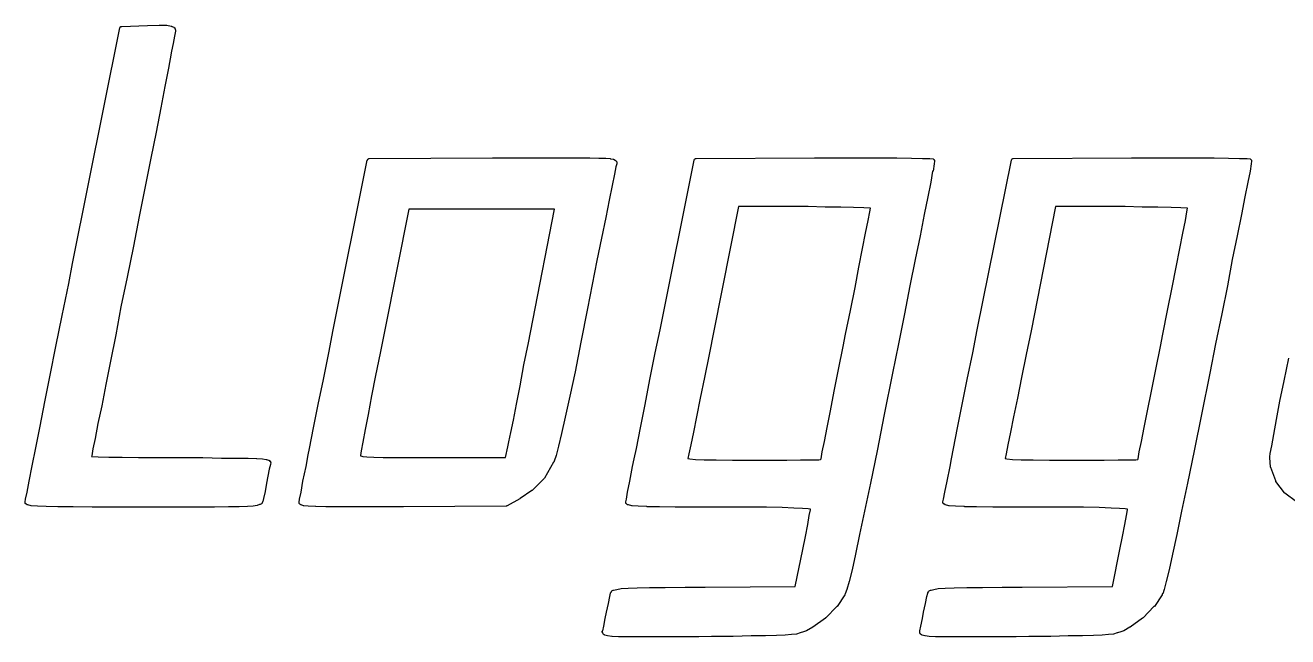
# Model space of a CAD drawing. Extents: x 101.3 to 133.5, y -168.4 to -100.4.
# Drawn here: x 101.559 to 104.895, y -162.488 to -160.873 of the extents above; entities that cross this region are included whole.
import ezdxf

# ---------------------------------------------------------------- set-up
doc = ezdxf.new("R2010")
doc.units = 0
doc.header["$MEASUREMENT"] = 0
doc.layers.add('BLACK', color=7, linetype='CONTINUOUS')

msp = doc.modelspace()

# ---------------------------------------------------------------- linework, layer by layer
at = {"layer": 'Black'}
for p, q in [((101.684, -161.502), (101.809, -160.88)), ((101.809, -160.88), (101.81, -160.879)), ((101.81, -160.878), (101.81, -160.877)), ((101.81, -160.877), (101.811, -160.877)), ((101.81, -160.879), (101.81, -160.878)), ((101.81, -160.878), (101.81, -160.878)), ((101.81, -160.878), (101.81, -160.878)), ((101.811, -160.877), (101.812, -160.876)), ((101.811, -160.877), (101.811, -160.877)), ((101.811, -160.877), (101.811, -160.877)), ((101.812, -160.876), (101.812, -160.876)), ((101.812, -160.876), (101.813, -160.876)), ((101.813, -160.876), (101.813, -160.876)), ((101.813, -160.876), (101.813, -160.876)), ((101.813, -160.876), (101.814, -160.876)), ((101.814, -160.876), (101.882, -160.874)), ((101.882, -160.874), (101.913, -160.873)), ((101.882, -160.874), (101.882, -160.874)), ((101.882, -160.874), (101.882, -160.874)), ((101.913, -160.873), (101.913, -160.873)), ((101.913, -160.873), (101.913, -160.873)), ((101.913, -160.873), (101.933, -160.873)), ((101.933, -160.873), (101.933, -160.874)), ((101.933, -160.874), (101.933, -160.873)), ((101.933, -160.873), (101.945, -160.875)), ((101.945, -160.875), (101.945, -160.875)), ((101.945, -160.875), (101.945, -160.875)), ((101.945, -160.875), (101.945, -160.875)), ((101.945, -160.875), (101.946, -160.875)), ((101.946, -160.875), (101.946, -160.875)), ((101.946, -160.875), (101.946, -160.876)), ((101.946, -160.876), (101.952, -160.878)), ((101.952, -160.878), (101.952, -160.879)), ((101.952, -160.879), (101.952, -160.879)), ((101.952, -160.879), (101.953, -160.879)), ((101.953, -160.879), (101.953, -160.88)), ((101.953, -160.88), (101.953, -160.88)), ((101.953, -160.88), (101.953, -160.88)), ((101.953, -160.88), (101.954, -160.88)), ((101.954, -160.88), (101.954, -160.881)), ((101.954, -160.881), (101.954, -160.881)), ((101.954, -160.881), (101.954, -160.881)), ((101.954, -160.881), (101.956, -160.886)), ((101.956, -160.886), (101.956, -160.887)), ((101.951, -160.917), (101.945, -160.946)), ((101.954, -160.897), (101.951, -160.916)), ((101.951, -160.916), (101.951, -160.917)), ((101.951, -160.917), (101.951, -160.917)), ((101.956, -160.889), (101.954, -160.897)), ((101.954, -160.897), (101.954, -160.897)), ((101.954, -160.897), (101.954, -160.897)), ((101.956, -160.887), (101.956, -160.887)), ((101.956, -160.887), (101.956, -160.888)), ((101.956, -160.888), (101.956, -160.889)), ((101.956, -160.889), (101.956, -160.889)), ((101.945, -160.947), (101.938, -160.986)), ((101.945, -160.946), (101.945, -160.947)), ((101.945, -160.947), (101.945, -160.947)), ((101.938, -160.986), (101.928, -161.035)), ((101.938, -160.986), (101.938, -160.986)), ((101.938, -160.986), (101.938, -160.986)), ((101.928, -161.035), (101.917, -161.091)), ((101.928, -161.035), (101.928, -161.035)), ((101.928, -161.035), (101.928, -161.035)), ((101.917, -161.091), (101.905, -161.155)), ((101.917, -161.091), (101.917, -161.091)), ((101.917, -161.091), (101.917, -161.091)), ((101.905, -161.155), (101.891, -161.224)), ((101.905, -161.155), (101.905, -161.155)), ((101.905, -161.155), (101.905, -161.155)), ((101.891, -161.224), (101.876, -161.299)), ((101.891, -161.224), (101.891, -161.224)), ((101.891, -161.224), (101.891, -161.224)), ((102.373, -161.677), (102.463, -161.229)), ((102.463, -161.229), (102.464, -161.228)), ((102.464, -161.228), (102.464, -161.227)), ((102.464, -161.227), (102.464, -161.227)), ((102.464, -161.227), (102.464, -161.227)), ((102.464, -161.227), (102.465, -161.227)), ((102.465, -161.227), (102.465, -161.226)), ((102.465, -161.226), (102.465, -161.226)), ((102.465, -161.226), (102.465, -161.226)), ((102.465, -161.226), (102.466, -161.226)), ((102.466, -161.226), (102.467, -161.225)), ((102.467, -161.225), (102.467, -161.225)), ((102.467, -161.225), (102.467, -161.225)), ((102.467, -161.225), (102.467, -161.225)), ((102.467, -161.225), (102.468, -161.225)), ((102.468, -161.225), (102.794, -161.223)), ((102.794, -161.223), (102.867, -161.223)), ((102.867, -161.223), (102.928, -161.223)), ((102.867, -161.223), (102.867, -161.223)), ((102.928, -161.223), (102.928, -161.223)), ((102.928, -161.223), (102.928, -161.223)), ((102.928, -161.223), (102.978, -161.223)), ((102.978, -161.223), (102.978, -161.223)), ((102.978, -161.223), (102.978, -161.223)), ((102.978, -161.223), (103.019, -161.223)), ((103.019, -161.223), (103.019, -161.223)), ((103.019, -161.223), (103.019, -161.223)), ((103.019, -161.223), (103.051, -161.223)), ((103.051, -161.223), (103.051, -161.223)), ((103.051, -161.223), (103.051, -161.223)), ((103.051, -161.223), (103.075, -161.224)), ((103.075, -161.224), (103.075, -161.224)), ((103.075, -161.224), (103.075, -161.224)), ((103.075, -161.224), (103.093, -161.224)), ((103.093, -161.224), (103.093, -161.224)), ((103.093, -161.224), (103.093, -161.224)), ((103.093, -161.224), (103.105, -161.225)), ((103.105, -161.225), (103.106, -161.226)), ((103.106, -161.226), (103.106, -161.226)), ((103.106, -161.226), (103.113, -161.227)), ((103.113, -161.227), (103.114, -161.227)), ((103.114, -161.227), (103.114, -161.227)), ((103.114, -161.227), (103.118, -161.229)), ((103.12, -161.247), (103.116, -161.266)), ((103.118, -161.229), (103.119, -161.23)), ((103.119, -161.23), (103.119, -161.23)), ((103.119, -161.23), (103.119, -161.23)), ((103.119, -161.23), (103.12, -161.23)), ((103.12, -161.23), (103.12, -161.231)), ((103.12, -161.231), (103.12, -161.231)), ((103.12, -161.231), (103.122, -161.234)), ((103.122, -161.239), (103.12, -161.247)), ((103.122, -161.234), (103.122, -161.234)), ((103.122, -161.234), (103.122, -161.235)), ((103.122, -161.235), (103.122, -161.235)), ((103.122, -161.235), (103.122, -161.235)), ((103.122, -161.235), (103.122, -161.236)), ((103.122, -161.236), (103.122, -161.237)), ((103.122, -161.237), (103.122, -161.238)), ((103.122, -161.238), (103.122, -161.239)), ((103.122, -161.239), (103.122, -161.239)), ((103.237, -161.677), (103.327, -161.229)), ((103.327, -161.228), (103.328, -161.227)), ((103.327, -161.229), (103.327, -161.228)), ((103.328, -161.227), (103.329, -161.226)), ((103.328, -161.227), (103.328, -161.227)), ((103.328, -161.227), (103.328, -161.227)), ((103.328, -161.227), (103.328, -161.227)), ((103.329, -161.226), (103.33, -161.225)), ((103.329, -161.226), (103.329, -161.226)), ((103.329, -161.226), (103.329, -161.226)), ((103.329, -161.226), (103.329, -161.226)), ((103.33, -161.225), (103.33, -161.225)), ((103.33, -161.225), (103.33, -161.225)), ((103.33, -161.225), (103.331, -161.225)), ((103.331, -161.225), (103.332, -161.225)), ((103.332, -161.225), (103.645, -161.223)), ((103.645, -161.223), (103.645, -161.223)), ((103.645, -161.223), (103.645, -161.223)), ((103.645, -161.223), (103.706, -161.223)), ((103.706, -161.223), (103.706, -161.223)), ((103.706, -161.223), (103.706, -161.223)), ((103.706, -161.223), (103.764, -161.223)), ((103.764, -161.223), (103.764, -161.223)), ((103.764, -161.223), (103.764, -161.223)), ((103.764, -161.223), (103.816, -161.223)), ((103.816, -161.223), (103.816, -161.223)), ((103.816, -161.223), (103.816, -161.223)), ((103.816, -161.223), (103.862, -161.223)), ((103.862, -161.223), (103.862, -161.223)), ((103.862, -161.223), (103.862, -161.223)), ((103.862, -161.223), (103.901, -161.224)), ((103.901, -161.224), (103.901, -161.224)), ((103.901, -161.224), (103.901, -161.224)), ((103.901, -161.224), (103.93, -161.225)), ((103.93, -161.225), (103.93, -161.225)), ((103.93, -161.225), (103.93, -161.225)), ((103.93, -161.225), (103.949, -161.225)), ((103.949, -161.225), (103.95, -161.225)), ((103.95, -161.225), (103.95, -161.225)), ((103.95, -161.225), (103.958, -161.226)), ((103.958, -161.226), (103.959, -161.227)), ((103.961, -161.239), (103.958, -161.258)), ((103.959, -161.227), (103.959, -161.227)), ((103.959, -161.227), (103.959, -161.227)), ((103.959, -161.227), (103.959, -161.227)), ((103.959, -161.227), (103.96, -161.227)), ((103.96, -161.227), (103.96, -161.228)), ((103.96, -161.228), (103.961, -161.228)), ((103.961, -161.228), (103.961, -161.228)), ((103.961, -161.228), (103.961, -161.228)), ((103.961, -161.228), (103.961, -161.228)), ((103.961, -161.228), (103.961, -161.229)), ((103.961, -161.229), (103.962, -161.229)), ((103.962, -161.232), (103.961, -161.239)), ((103.961, -161.239), (103.961, -161.239)), ((103.961, -161.239), (103.961, -161.239)), ((103.962, -161.229), (103.962, -161.229)), ((103.962, -161.229), (103.962, -161.229)), ((103.962, -161.229), (103.962, -161.23)), ((103.962, -161.23), (103.962, -161.231)), ((103.962, -161.231), (103.962, -161.231)), ((103.962, -161.231), (103.962, -161.231)), ((103.962, -161.231), (103.962, -161.232)), ((103.962, -161.232), (103.962, -161.232)), ((104.075, -161.677), (104.165, -161.229)), ((104.165, -161.228), (104.166, -161.227)), ((104.165, -161.229), (104.165, -161.228)), ((104.166, -161.227), (104.167, -161.226)), ((104.166, -161.227), (104.166, -161.227)), ((104.166, -161.227), (104.166, -161.227)), ((104.166, -161.227), (104.166, -161.227)), ((104.167, -161.226), (104.167, -161.226)), ((104.167, -161.226), (104.167, -161.226)), ((104.167, -161.226), (104.168, -161.226)), ((104.168, -161.226), (104.168, -161.225)), ((104.168, -161.225), (104.168, -161.225)), ((104.168, -161.225), (104.168, -161.225)), ((104.168, -161.225), (104.169, -161.225)), ((104.169, -161.225), (104.17, -161.225)), ((104.17, -161.225), (104.483, -161.223)), ((104.483, -161.223), (104.483, -161.223)), ((104.483, -161.223), (104.483, -161.223)), ((104.483, -161.223), (104.544, -161.223)), ((104.544, -161.223), (104.544, -161.223)), ((104.544, -161.223), (104.544, -161.223)), ((104.544, -161.223), (104.602, -161.223)), ((104.602, -161.223), (104.602, -161.223)), ((104.602, -161.223), (104.602, -161.223)), ((104.602, -161.223), (104.655, -161.223)), ((104.655, -161.223), (104.655, -161.223)), ((104.655, -161.223), (104.655, -161.223)), ((104.655, -161.223), (104.7, -161.223)), ((104.7, -161.223), (104.7, -161.223)), ((104.7, -161.223), (104.701, -161.223)), ((104.701, -161.223), (104.739, -161.224)), ((104.739, -161.224), (104.739, -161.224)), ((104.739, -161.224), (104.739, -161.224)), ((104.739, -161.224), (104.768, -161.225)), ((104.768, -161.225), (104.768, -161.225)), ((104.768, -161.225), (104.768, -161.225)), ((104.768, -161.225), (104.788, -161.225)), ((104.788, -161.225), (104.788, -161.225)), ((104.788, -161.225), (104.788, -161.225)), ((104.788, -161.225), (104.796, -161.226)), ((104.796, -161.226), (104.797, -161.227)), ((104.799, -161.239), (104.796, -161.258)), ((104.797, -161.227), (104.798, -161.227)), ((104.798, -161.227), (104.798, -161.227)), ((104.798, -161.227), (104.798, -161.227)), ((104.798, -161.227), (104.798, -161.227)), ((104.798, -161.227), (104.799, -161.228)), ((104.799, -161.228), (104.799, -161.228)), ((104.799, -161.228), (104.799, -161.228)), ((104.799, -161.228), (104.799, -161.228)), ((104.799, -161.228), (104.799, -161.228)), ((104.799, -161.228), (104.799, -161.229)), ((104.799, -161.229), (104.8, -161.229)), ((104.8, -161.232), (104.799, -161.239)), ((104.799, -161.239), (104.799, -161.239)), ((104.799, -161.239), (104.799, -161.239)), ((104.8, -161.229), (104.8, -161.229)), ((104.8, -161.229), (104.8, -161.229)), ((104.8, -161.229), (104.8, -161.23)), ((104.8, -161.23), (104.8, -161.231)), ((104.8, -161.231), (104.8, -161.231)), ((104.8, -161.231), (104.801, -161.231)), ((104.801, -161.231), (104.8, -161.232)), ((104.8, -161.232), (104.8, -161.232)), ((103.116, -161.266), (103.11, -161.296)), ((103.116, -161.266), (103.116, -161.266)), ((103.957, -161.258), (103.952, -161.287)), ((103.958, -161.258), (103.957, -161.258)), ((103.957, -161.258), (103.957, -161.258)), ((104.796, -161.258), (104.79, -161.287)), ((104.796, -161.258), (104.796, -161.258)), ((104.796, -161.258), (104.796, -161.258)), ((101.876, -161.299), (101.86, -161.378)), ((101.876, -161.299), (101.876, -161.299)), ((103.11, -161.296), (103.102, -161.335)), ((103.11, -161.296), (103.11, -161.296)), ((103.952, -161.287), (103.944, -161.326)), ((103.952, -161.287), (103.952, -161.287)), ((103.952, -161.287), (103.952, -161.287)), ((104.79, -161.287), (104.782, -161.326)), ((104.79, -161.287), (104.79, -161.287)), ((104.79, -161.287), (104.79, -161.287)), ((103.102, -161.335), (103.093, -161.381)), ((103.444, -161.352), (103.379, -161.68)), ((103.619, -161.352), (103.444, -161.352)), ((103.628, -161.352), (103.619, -161.352)), ((103.673, -161.353), (103.628, -161.352)), ((103.714, -161.353), (103.673, -161.353)), ((103.673, -161.353), (103.673, -161.353)), ((103.748, -161.354), (103.714, -161.353)), ((103.944, -161.326), (103.935, -161.373)), ((103.944, -161.326), (103.944, -161.326)), ((103.944, -161.326), (103.944, -161.326)), ((104.282, -161.352), (104.217, -161.68)), ((104.457, -161.352), (104.282, -161.352)), ((104.466, -161.352), (104.457, -161.352)), ((104.511, -161.353), (104.466, -161.352)), ((104.552, -161.353), (104.511, -161.353)), ((104.511, -161.353), (104.511, -161.353)), ((104.587, -161.354), (104.552, -161.353)), ((104.782, -161.326), (104.773, -161.373)), ((104.782, -161.326), (104.782, -161.326)), ((104.782, -161.326), (104.782, -161.326)), ((101.86, -161.378), (101.845, -161.456)), ((101.86, -161.378), (101.86, -161.378)), ((102.573, -161.359), (102.509, -161.677)), ((102.958, -161.359), (102.573, -161.359)), ((102.9, -161.653), (102.958, -161.359)), ((103.093, -161.381), (103.082, -161.435)), ((103.093, -161.381), (103.093, -161.381)), ((103.775, -161.355), (103.748, -161.354)), ((103.792, -161.356), (103.775, -161.355)), ((103.787, -161.389), (103.791, -161.366)), ((103.791, -161.366), (103.793, -161.356)), ((103.793, -161.356), (103.792, -161.356)), ((103.935, -161.373), (103.924, -161.429)), ((103.935, -161.373), (103.935, -161.373)), ((104.613, -161.355), (104.587, -161.354)), ((104.63, -161.356), (104.613, -161.355)), ((104.625, -161.389), (104.629, -161.366)), ((104.629, -161.366), (104.631, -161.356)), ((104.631, -161.356), (104.63, -161.356)), ((104.773, -161.373), (104.762, -161.429)), ((104.773, -161.373), (104.773, -161.373)), ((103.78, -161.422), (103.787, -161.389)), ((103.787, -161.389), (103.787, -161.389)), ((104.618, -161.422), (104.625, -161.389)), ((104.625, -161.389), (104.625, -161.389)), ((103.082, -161.435), (103.07, -161.494)), ((103.082, -161.435), (103.082, -161.435)), ((103.772, -161.463), (103.78, -161.422)), ((103.78, -161.422), (103.78, -161.422)), ((103.924, -161.429), (103.911, -161.492)), ((103.924, -161.429), (103.924, -161.429)), ((104.61, -161.463), (104.618, -161.422)), ((104.618, -161.422), (104.618, -161.422)), ((104.762, -161.429), (104.749, -161.492)), ((104.762, -161.429), (104.762, -161.429)), ((101.845, -161.456), (101.828, -161.538)), ((101.845, -161.456), (101.845, -161.456)), ((103.762, -161.512), (103.772, -161.463)), ((104.601, -161.512), (104.61, -161.463)), ((101.674, -161.555), (101.684, -161.502)), ((101.684, -161.502), (101.684, -161.502)), ((103.07, -161.494), (103.057, -161.558)), ((103.07, -161.494), (103.07, -161.494)), ((103.752, -161.566), (103.762, -161.512)), ((103.911, -161.492), (103.897, -161.561)), ((103.911, -161.492), (103.911, -161.492)), ((104.59, -161.566), (104.601, -161.512)), ((104.749, -161.492), (104.736, -161.561)), ((104.749, -161.492), (104.749, -161.492)), ((101.828, -161.538), (101.812, -161.617)), ((101.657, -161.64), (101.674, -161.555)), ((101.674, -161.555), (101.674, -161.555)), ((103.057, -161.558), (103.045, -161.621)), ((103.057, -161.558), (103.057, -161.558)), ((103.74, -161.626), (103.752, -161.566)), ((103.752, -161.566), (103.752, -161.566)), ((103.897, -161.561), (103.883, -161.635)), ((103.897, -161.561), (103.897, -161.561)), ((104.578, -161.626), (104.59, -161.566)), ((104.59, -161.566), (104.59, -161.566)), ((104.736, -161.561), (104.721, -161.635)), ((104.736, -161.561), (104.736, -161.561)), ((101.812, -161.617), (101.798, -161.691)), ((101.64, -161.721), (101.657, -161.64)), ((101.657, -161.64), (101.657, -161.64)), ((102.889, -161.712), (102.9, -161.653)), ((103.045, -161.621), (103.027, -161.71)), ((103.045, -161.621), (103.045, -161.621)), ((103.045, -161.621), (103.045, -161.621)), ((103.727, -161.689), (103.74, -161.626)), ((103.883, -161.635), (103.867, -161.714)), ((103.883, -161.635), (103.883, -161.635)), ((104.565, -161.689), (104.578, -161.626)), ((104.721, -161.635), (104.705, -161.714)), ((104.721, -161.635), (104.721, -161.635)), ((102.361, -161.738), (102.373, -161.677)), ((102.373, -161.677), (102.373, -161.677)), ((102.509, -161.677), (102.497, -161.739)), ((102.509, -161.677), (102.509, -161.677)), ((103.224, -161.738), (103.237, -161.677)), ((103.237, -161.677), (103.237, -161.677)), ((103.379, -161.68), (103.366, -161.743)), ((103.379, -161.68), (103.379, -161.68)), ((104.063, -161.738), (104.075, -161.677)), ((104.075, -161.677), (104.075, -161.677)), ((104.217, -161.68), (104.204, -161.743)), ((104.217, -161.68), (104.217, -161.68)), ((101.798, -161.691), (101.784, -161.76)), ((101.798, -161.691), (101.798, -161.691)), ((102.877, -161.77), (102.889, -161.712)), ((102.889, -161.712), (102.889, -161.712)), ((103.027, -161.71), (103.012, -161.788)), ((103.027, -161.71), (103.027, -161.71)), ((103.027, -161.71), (103.027, -161.71)), ((103.721, -161.721), (103.727, -161.689)), ((103.727, -161.689), (103.727, -161.689)), ((103.867, -161.714), (103.851, -161.792)), ((103.867, -161.714), (103.867, -161.714)), ((104.559, -161.721), (104.565, -161.689)), ((104.565, -161.689), (104.565, -161.689)), ((104.705, -161.714), (104.69, -161.792)), ((104.705, -161.714), (104.705, -161.714)), ((101.625, -161.797), (101.64, -161.721)), ((101.64, -161.721), (101.64, -161.721)), ((102.347, -161.809), (102.361, -161.738)), ((102.361, -161.738), (102.361, -161.738)), ((102.497, -161.739), (102.485, -161.798)), ((103.21, -161.809), (103.224, -161.738)), ((103.224, -161.738), (103.224, -161.738)), ((103.366, -161.743), (103.354, -161.803)), ((103.366, -161.743), (103.366, -161.743)), ((103.708, -161.782), (103.721, -161.721)), ((104.048, -161.809), (104.063, -161.738)), ((104.063, -161.738), (104.063, -161.738)), ((104.204, -161.743), (104.192, -161.803)), ((104.204, -161.743), (104.204, -161.743)), ((104.547, -161.782), (104.559, -161.721)), ((104.886, -161.812), (104.898, -161.752)), ((101.784, -161.76), (101.772, -161.822)), ((102.867, -161.825), (102.877, -161.77)), ((102.877, -161.77), (102.877, -161.77)), ((103.697, -161.839), (103.708, -161.782)), ((103.708, -161.782), (103.708, -161.782)), ((104.535, -161.839), (104.547, -161.782)), ((104.547, -161.782), (104.547, -161.782)), ((101.611, -161.868), (101.625, -161.797)), ((101.625, -161.797), (101.625, -161.797)), ((102.333, -161.875), (102.347, -161.809)), ((102.347, -161.809), (102.347, -161.809)), ((102.485, -161.798), (102.474, -161.852)), ((103.012, -161.788), (102.998, -161.853)), ((103.012, -161.788), (103.012, -161.788)), ((103.012, -161.788), (103.012, -161.788)), ((103.197, -161.875), (103.21, -161.809)), ((103.21, -161.809), (103.21, -161.809)), ((103.354, -161.803), (103.343, -161.858)), ((103.354, -161.803), (103.354, -161.803)), ((103.354, -161.803), (103.354, -161.803)), ((103.851, -161.792), (103.829, -161.901)), ((103.851, -161.792), (103.851, -161.792)), ((103.851, -161.792), (103.851, -161.792)), ((104.035, -161.875), (104.048, -161.809)), ((104.048, -161.809), (104.048, -161.809)), ((104.192, -161.803), (104.181, -161.858)), ((104.192, -161.803), (104.192, -161.803)), ((104.192, -161.803), (104.192, -161.803)), ((104.69, -161.792), (104.668, -161.901)), ((104.69, -161.792), (104.69, -161.792)), ((104.69, -161.792), (104.69, -161.792)), ((104.875, -161.866), (104.886, -161.812)), ((104.886, -161.812), (104.886, -161.812)), ((104.886, -161.812), (104.886, -161.812)), ((101.772, -161.822), (101.761, -161.878)), ((102.474, -161.852), (102.465, -161.901)), ((102.474, -161.852), (102.474, -161.852)), ((102.857, -161.874), (102.867, -161.825)), ((102.867, -161.825), (102.867, -161.825)), ((102.998, -161.853), (102.986, -161.908)), ((102.998, -161.853), (102.998, -161.853)), ((102.998, -161.853), (102.998, -161.853)), ((103.687, -161.891), (103.697, -161.839)), ((103.697, -161.839), (103.697, -161.839)), ((104.525, -161.891), (104.535, -161.839)), ((104.535, -161.839), (104.535, -161.839)), ((101.598, -161.932), (101.611, -161.868)), ((101.611, -161.868), (101.611, -161.868)), ((101.761, -161.878), (101.751, -161.925)), ((101.761, -161.878), (101.761, -161.878)), ((102.321, -161.936), (102.333, -161.875)), ((102.333, -161.875), (102.333, -161.875)), ((102.849, -161.916), (102.857, -161.874)), ((102.857, -161.874), (102.857, -161.874)), ((103.185, -161.936), (103.197, -161.875)), ((103.197, -161.875), (103.197, -161.875)), ((103.197, -161.875), (103.197, -161.875)), ((103.343, -161.858), (103.333, -161.907)), ((103.343, -161.858), (103.343, -161.858)), ((103.343, -161.858), (103.343, -161.858)), ((104.023, -161.936), (104.035, -161.875)), ((104.035, -161.875), (104.035, -161.875)), ((104.035, -161.875), (104.035, -161.875)), ((104.181, -161.858), (104.171, -161.907)), ((104.181, -161.858), (104.181, -161.858)), ((104.181, -161.858), (104.181, -161.858)), ((104.866, -161.914), (104.875, -161.866)), ((104.875, -161.866), (104.875, -161.866)), ((104.875, -161.866), (104.875, -161.866)), ((102.465, -161.901), (102.457, -161.941)), ((102.842, -161.949), (102.849, -161.916)), ((102.849, -161.916), (102.849, -161.916)), ((102.986, -161.908), (102.976, -161.951)), ((102.986, -161.908), (102.986, -161.908)), ((102.986, -161.908), (102.986, -161.908)), ((103.333, -161.907), (103.325, -161.948)), ((103.333, -161.907), (103.333, -161.907)), ((103.333, -161.907), (103.333, -161.907)), ((103.678, -161.935), (103.687, -161.891)), ((103.687, -161.891), (103.687, -161.891)), ((103.829, -161.901), (103.81, -161.997)), ((103.829, -161.901), (103.829, -161.901)), ((103.829, -161.901), (103.829, -161.901)), ((104.171, -161.907), (104.163, -161.948)), ((104.171, -161.907), (104.171, -161.907)), ((104.171, -161.907), (104.171, -161.907)), ((104.516, -161.935), (104.525, -161.891)), ((104.525, -161.891), (104.525, -161.891)), ((104.668, -161.901), (104.648, -161.997)), ((104.668, -161.901), (104.668, -161.901)), ((104.668, -161.901), (104.668, -161.901)), ((104.859, -161.954), (104.866, -161.914)), ((104.866, -161.914), (104.866, -161.914)), ((104.866, -161.914), (104.866, -161.914)), ((101.587, -161.989), (101.598, -161.932)), ((101.598, -161.932), (101.598, -161.932)), ((101.751, -161.925), (101.744, -161.964)), ((101.751, -161.925), (101.751, -161.925)), ((102.31, -161.991), (102.321, -161.936)), ((102.321, -161.936), (102.321, -161.936)), ((102.457, -161.941), (102.451, -161.974)), ((102.837, -161.973), (102.842, -161.949)), ((102.976, -161.951), (102.968, -161.985)), ((102.976, -161.951), (102.976, -161.951)), ((102.976, -161.951), (102.976, -161.951)), ((103.174, -161.991), (103.185, -161.936)), ((103.185, -161.936), (103.185, -161.936)), ((103.325, -161.948), (103.318, -161.981)), ((103.325, -161.948), (103.325, -161.948)), ((103.325, -161.948), (103.325, -161.948)), ((103.671, -161.972), (103.678, -161.935)), ((103.678, -161.935), (103.678, -161.935)), ((104.012, -161.991), (104.023, -161.936)), ((104.023, -161.936), (104.023, -161.936)), ((104.163, -161.948), (104.156, -161.981)), ((104.163, -161.948), (104.163, -161.948)), ((104.163, -161.948), (104.163, -161.948)), ((104.509, -161.972), (104.516, -161.935)), ((104.516, -161.935), (104.516, -161.935)), ((101.744, -161.964), (101.738, -161.992)), ((102.451, -161.974), (102.447, -161.997)), ((102.828, -162.015), (102.834, -161.986)), ((102.834, -161.986), (102.837, -161.973)), ((102.837, -161.973), (102.837, -161.973)), ((102.968, -161.985), (102.962, -162.009)), ((102.968, -161.985), (102.968, -161.985)), ((102.968, -161.985), (102.968, -161.985)), ((103.318, -161.981), (103.313, -162.005)), ((103.318, -161.981), (103.318, -161.981)), ((103.318, -161.981), (103.318, -161.981)), ((103.665, -162), (103.671, -161.972)), ((103.671, -161.972), (103.671, -161.972)), ((104.156, -161.981), (104.151, -162.005)), ((104.156, -161.981), (104.156, -161.981)), ((104.156, -161.981), (104.156, -161.981)), ((104.503, -162), (104.509, -161.972)), ((104.509, -161.972), (104.509, -161.972)), ((104.849, -162.004), (104.853, -161.984)), ((104.853, -161.984), (104.859, -161.954)), ((104.853, -161.984), (104.853, -161.984)), ((104.853, -161.984), (104.853, -161.984)), ((104.859, -161.954), (104.859, -161.954)), ((104.859, -161.954), (104.859, -161.954)), ((101.577, -162.037), (101.587, -161.989)), ((101.587, -161.989), (101.587, -161.989)), ((101.735, -162.01), (101.734, -162.012)), ((101.734, -162.012), (101.735, -162.012)), ((101.738, -161.992), (101.735, -162.01)), ((101.735, -162.012), (101.752, -162.013)), ((101.738, -161.992), (101.738, -161.992)), ((101.752, -162.013), (101.78, -162.014)), ((101.78, -162.014), (101.815, -162.014)), ((101.815, -162.014), (101.815, -162.014)), ((101.815, -162.014), (101.858, -162.015)), ((101.858, -162.015), (101.858, -162.015)), ((101.858, -162.015), (101.907, -162.015)), ((101.907, -162.015), (101.96, -162.015)), ((101.96, -162.015), (101.967, -162.015)), ((101.967, -162.015), (101.967, -162.015)), ((101.967, -162.015), (102.028, -162.015)), ((102.028, -162.015), (102.028, -162.015)), ((102.028, -162.015), (102.028, -162.015)), ((102.028, -162.015), (102.078, -162.016)), ((102.078, -162.016), (102.078, -162.016)), ((102.078, -162.016), (102.078, -162.016)), ((102.078, -162.016), (102.118, -162.016)), ((102.118, -162.016), (102.118, -162.016)), ((102.118, -162.016), (102.118, -162.016)), ((102.118, -162.016), (102.148, -162.016)), ((102.148, -162.016), (102.148, -162.016)), ((102.148, -162.016), (102.148, -162.016)), ((102.148, -162.016), (102.17, -162.017)), ((102.17, -162.017), (102.171, -162.017)), ((102.171, -162.017), (102.171, -162.017)), ((102.171, -162.017), (102.186, -162.018)), ((102.186, -162.018), (102.186, -162.018)), ((102.186, -162.018), (102.186, -162.018)), ((102.186, -162.018), (102.196, -162.02)), ((102.196, -162.02), (102.197, -162.02)), ((102.197, -162.02), (102.197, -162.02)), ((102.197, -162.02), (102.202, -162.022)), ((102.301, -162.038), (102.307, -162.008)), ((102.307, -162.008), (102.31, -161.991)), ((102.31, -161.991), (102.31, -161.991)), ((102.31, -161.991), (102.31, -161.991)), ((102.447, -161.997), (102.445, -162.009)), ((102.445, -162.009), (102.445, -162.009)), ((102.445, -162.009), (102.445, -162.01)), ((102.445, -162.01), (102.446, -162.01)), ((102.446, -162.01), (102.451, -162.012)), ((102.451, -162.012), (102.462, -162.013)), ((102.462, -162.013), (102.48, -162.014)), ((102.48, -162.014), (102.505, -162.015)), ((102.505, -162.015), (102.505, -162.015)), ((102.505, -162.015), (102.539, -162.015)), ((102.539, -162.015), (102.539, -162.015)), ((102.539, -162.015), (102.584, -162.015)), ((102.584, -162.015), (102.636, -162.015)), ((102.636, -162.015), (102.828, -162.015)), ((102.962, -162.009), (102.957, -162.024)), ((102.962, -162.009), (102.962, -162.009)), ((102.962, -162.009), (102.962, -162.009)), ((103.164, -162.038), (103.168, -162.018)), ((103.168, -162.018), (103.174, -161.991)), ((103.174, -161.991), (103.174, -161.991)), ((103.174, -161.991), (103.174, -161.991)), ((103.313, -162.005), (103.31, -162.017)), ((103.31, -162.017), (103.315, -162.018)), ((103.313, -162.005), (103.313, -162.005)), ((103.313, -162.005), (103.313, -162.005)), ((103.315, -162.018), (103.33, -162.02)), ((103.33, -162.02), (103.353, -162.021)), ((103.656, -162.021), (103.661, -162.02)), ((103.661, -162.02), (103.662, -162.018)), ((103.662, -162.018), (103.665, -162)), ((103.662, -162.018), (103.662, -162.018)), ((103.662, -162.018), (103.662, -162.018)), ((103.665, -162), (103.665, -162)), ((103.665, -162), (103.665, -162)), ((103.81, -161.997), (103.793, -162.082)), ((103.81, -161.997), (103.81, -161.997)), ((103.81, -161.997), (103.81, -161.997)), ((104.003, -162.038), (104.007, -162.018)), ((104.007, -162.018), (104.012, -161.991)), ((104.012, -161.991), (104.012, -161.991)), ((104.012, -161.991), (104.012, -161.991)), ((104.151, -162.005), (104.149, -162.017)), ((104.149, -162.017), (104.153, -162.018)), ((104.151, -162.005), (104.151, -162.005)), ((104.151, -162.005), (104.151, -162.005)), ((104.153, -162.018), (104.168, -162.02)), ((104.168, -162.02), (104.191, -162.021)), ((104.494, -162.021), (104.499, -162.02)), ((104.499, -162.02), (104.5, -162.018)), ((104.5, -162.018), (104.503, -162)), ((104.5, -162.018), (104.5, -162.018)), ((104.5, -162.018), (104.5, -162.018)), ((104.503, -162), (104.503, -162)), ((104.503, -162), (104.503, -162)), ((104.648, -161.997), (104.631, -162.082)), ((104.648, -161.997), (104.648, -161.997)), ((104.648, -161.997), (104.648, -161.997)), ((104.848, -162.013), (104.849, -162.004)), ((104.848, -162.014), (104.848, -162.013)), ((104.848, -162.015), (104.848, -162.014)), ((104.85, -162.04), (104.848, -162.015)), ((104.849, -162.004), (104.849, -162.004)), ((104.849, -162.004), (104.849, -162.004)), ((101.569, -162.077), (101.577, -162.037)), ((101.577, -162.037), (101.577, -162.037)), ((101.577, -162.037), (101.577, -162.037)), ((102.204, -162.045), (102.2, -162.064)), ((102.202, -162.022), (102.203, -162.022)), ((102.203, -162.022), (102.203, -162.022)), ((102.203, -162.022), (102.204, -162.022)), ((102.204, -162.022), (102.204, -162.023)), ((102.204, -162.023), (102.204, -162.023)), ((102.204, -162.023), (102.205, -162.023)), ((102.207, -162.033), (102.204, -162.045)), ((102.205, -162.023), (102.207, -162.026)), ((102.207, -162.026), (102.207, -162.026)), ((102.207, -162.026), (102.207, -162.026)), ((102.207, -162.026), (102.207, -162.027)), ((102.207, -162.027), (102.207, -162.027)), ((102.207, -162.027), (102.207, -162.027)), ((102.207, -162.027), (102.207, -162.027)), ((102.207, -162.027), (102.208, -162.028)), ((102.208, -162.029), (102.207, -162.032)), ((102.207, -162.032), (102.207, -162.032)), ((102.207, -162.032), (102.207, -162.033)), ((102.208, -162.028), (102.208, -162.029)), ((102.208, -162.029), (102.208, -162.029)), ((102.208, -162.029), (102.208, -162.029)), ((102.293, -162.077), (102.301, -162.038)), ((102.301, -162.038), (102.301, -162.038)), ((102.301, -162.038), (102.301, -162.038)), ((102.955, -162.027), (102.931, -162.069)), ((102.956, -162.027), (102.955, -162.027)), ((102.957, -162.025), (102.956, -162.027)), ((102.956, -162.027), (102.956, -162.027)), ((102.957, -162.024), (102.957, -162.024)), ((102.957, -162.024), (102.957, -162.025)), ((103.157, -162.077), (103.164, -162.038)), ((103.164, -162.038), (103.164, -162.038)), ((103.164, -162.038), (103.164, -162.038)), ((103.353, -162.021), (103.385, -162.021)), ((103.385, -162.021), (103.428, -162.022)), ((103.428, -162.022), (103.483, -162.022)), ((103.483, -162.022), (103.484, -162.022)), ((103.484, -162.022), (103.53, -162.022)), ((103.53, -162.022), (103.572, -162.022)), ((103.572, -162.022), (103.608, -162.021)), ((103.608, -162.021), (103.608, -162.021)), ((103.608, -162.021), (103.637, -162.021)), ((103.637, -162.021), (103.656, -162.021)), ((103.995, -162.077), (104.003, -162.038)), ((104.003, -162.038), (104.003, -162.038)), ((104.003, -162.038), (104.003, -162.038)), ((104.191, -162.021), (104.223, -162.021)), ((104.223, -162.021), (104.266, -162.022)), ((104.266, -162.022), (104.321, -162.022)), ((104.321, -162.022), (104.322, -162.022)), ((104.322, -162.022), (104.368, -162.022)), ((104.368, -162.022), (104.41, -162.022)), ((104.41, -162.022), (104.447, -162.021)), ((104.447, -162.021), (104.447, -162.021)), ((104.447, -162.021), (104.475, -162.021)), ((104.475, -162.021), (104.494, -162.021)), ((104.851, -162.04), (104.85, -162.04)), ((104.851, -162.041), (104.851, -162.04)), ((104.864, -162.076), (104.851, -162.041)), ((101.564, -162.106), (101.569, -162.077)), ((101.569, -162.077), (101.569, -162.077)), ((101.569, -162.077), (101.569, -162.077)), ((102.197, -162.082), (102.193, -162.104)), ((102.2, -162.064), (102.197, -162.082)), ((102.197, -162.082), (102.197, -162.082)), ((102.197, -162.082), (102.197, -162.082)), ((102.288, -162.106), (102.293, -162.077)), ((102.293, -162.077), (102.293, -162.077)), ((102.293, -162.077), (102.293, -162.077)), ((102.93, -162.07), (102.899, -162.102)), ((102.931, -162.069), (102.93, -162.07)), ((102.931, -162.069), (102.931, -162.069)), ((103.151, -162.106), (103.157, -162.077)), ((103.157, -162.077), (103.157, -162.077)), ((103.157, -162.077), (103.157, -162.077)), ((103.793, -162.082), (103.777, -162.156)), ((103.793, -162.082), (103.793, -162.082)), ((103.793, -162.082), (103.793, -162.082)), ((103.989, -162.106), (103.995, -162.077)), ((103.995, -162.077), (103.995, -162.077)), ((103.995, -162.077), (103.995, -162.077)), ((104.631, -162.082), (104.615, -162.156)), ((104.631, -162.082), (104.631, -162.082)), ((104.631, -162.082), (104.631, -162.082)), ((104.864, -162.077), (104.864, -162.076)), ((104.864, -162.078), (104.864, -162.077)), ((104.887, -162.108), (104.864, -162.078)), ((101.56, -162.125), (101.564, -162.106)), ((101.564, -162.106), (101.564, -162.106)), ((101.564, -162.106), (101.564, -162.106)), ((102.193, -162.104), (102.189, -162.123)), ((102.193, -162.104), (102.193, -162.104)), ((102.193, -162.104), (102.193, -162.104)), ((102.284, -162.125), (102.288, -162.106)), ((102.288, -162.106), (102.288, -162.106)), ((102.288, -162.106), (102.288, -162.106)), ((102.898, -162.102), (102.867, -162.123)), ((102.899, -162.102), (102.898, -162.102)), ((102.899, -162.102), (102.899, -162.102)), ((103.148, -162.125), (103.151, -162.106)), ((103.151, -162.106), (103.151, -162.106)), ((103.151, -162.106), (103.151, -162.106)), ((103.986, -162.125), (103.989, -162.106)), ((103.989, -162.106), (103.989, -162.106)), ((103.989, -162.106), (103.989, -162.106)), ((104.888, -162.109), (104.887, -162.108)), ((104.919, -162.132), (104.888, -162.109)), ((104.888, -162.109), (104.888, -162.109)), ((101.559, -162.132), (101.56, -162.125)), ((101.559, -162.133), (101.559, -162.132)), ((101.559, -162.134), (101.559, -162.133)), ((101.559, -162.133), (101.559, -162.133)), ((101.559, -162.133), (101.559, -162.133)), ((101.559, -162.133), (101.559, -162.133)), ((101.559, -162.135), (101.559, -162.134)), ((101.559, -162.134), (101.559, -162.134)), ((101.559, -162.136), (101.559, -162.135)), ((101.559, -162.135), (101.559, -162.135)), ((101.559, -162.135), (101.559, -162.135)), ((101.56, -162.136), (101.559, -162.136)), ((101.56, -162.125), (101.56, -162.125)), ((101.56, -162.125), (101.56, -162.125)), ((101.56, -162.137), (101.56, -162.136)), ((101.561, -162.137), (101.56, -162.137)), ((101.56, -162.137), (101.56, -162.137)), ((101.56, -162.137), (101.56, -162.137)), ((101.561, -162.138), (101.561, -162.137)), ((101.564, -162.14), (101.561, -162.138)), ((101.565, -162.14), (101.564, -162.14)), ((101.564, -162.14), (101.564, -162.14)), ((101.564, -162.14), (101.564, -162.14)), ((101.566, -162.14), (101.565, -162.14)), ((101.575, -162.142), (101.566, -162.14)), ((101.566, -162.14), (101.566, -162.14)), ((101.566, -162.14), (101.566, -162.14)), ((101.591, -162.143), (101.575, -162.142)), ((101.575, -162.142), (101.575, -162.142)), ((101.575, -162.142), (101.575, -162.142)), ((101.614, -162.144), (101.591, -162.143)), ((101.591, -162.143), (101.591, -162.143)), ((101.591, -162.143), (101.591, -162.143)), ((101.645, -162.145), (101.614, -162.144)), ((101.614, -162.144), (101.614, -162.144)), ((101.614, -162.144), (101.614, -162.144)), ((101.686, -162.145), (101.645, -162.145)), ((101.645, -162.145), (101.645, -162.145)), ((101.645, -162.145), (101.645, -162.145)), ((101.736, -162.146), (101.686, -162.145)), ((101.686, -162.145), (101.686, -162.145)), ((101.686, -162.145), (101.686, -162.145)), ((101.798, -162.146), (101.736, -162.146)), ((101.736, -162.146), (101.736, -162.146)), ((101.736, -162.146), (101.736, -162.146)), ((101.871, -162.146), (101.798, -162.146)), ((101.798, -162.146), (101.798, -162.146)), ((101.798, -162.146), (101.798, -162.146)), ((101.889, -162.146), (101.871, -162.146)), ((101.871, -162.146), (101.871, -162.146)), ((101.871, -162.146), (101.871, -162.146)), ((101.956, -162.146), (101.889, -162.146)), ((101.889, -162.146), (101.889, -162.146)), ((101.889, -162.146), (101.889, -162.146)), ((102.013, -162.146), (101.956, -162.146)), ((101.956, -162.146), (101.956, -162.146)), ((101.956, -162.146), (101.956, -162.146)), ((102.059, -162.146), (102.013, -162.146)), ((102.013, -162.146), (102.013, -162.146)), ((102.013, -162.146), (102.013, -162.146)), ((102.096, -162.145), (102.059, -162.146)), ((102.059, -162.146), (102.059, -162.146)), ((102.059, -162.146), (102.059, -162.146)), ((102.124, -162.145), (102.096, -162.145)), ((102.096, -162.145), (102.096, -162.145)), ((102.096, -162.145), (102.096, -162.145)), ((102.146, -162.144), (102.124, -162.145)), ((102.124, -162.145), (102.124, -162.145)), ((102.124, -162.145), (102.124, -162.145)), ((102.161, -162.143), (102.146, -162.144)), ((102.146, -162.144), (102.146, -162.144)), ((102.146, -162.144), (102.146, -162.144)), ((102.172, -162.141), (102.161, -162.143)), ((102.161, -162.143), (102.161, -162.143)), ((102.161, -162.143), (102.161, -162.143)), ((102.178, -162.139), (102.172, -162.141)), ((102.172, -162.141), (102.172, -162.141)), ((102.172, -162.141), (102.172, -162.141)), ((102.179, -162.139), (102.178, -162.139)), ((102.18, -162.139), (102.179, -162.139)), ((102.183, -162.137), (102.18, -162.139)), ((102.184, -162.136), (102.183, -162.136)), ((102.183, -162.136), (102.183, -162.137)), ((102.185, -162.135), (102.184, -162.135)), ((102.184, -162.135), (102.184, -162.136)), ((102.184, -162.136), (102.184, -162.136)), ((102.184, -162.136), (102.184, -162.136)), ((102.186, -162.132), (102.185, -162.135)), ((102.187, -162.131), (102.186, -162.132)), ((102.186, -162.132), (102.186, -162.132)), ((102.189, -162.123), (102.187, -162.131)), ((102.189, -162.123), (102.189, -162.123)), ((102.189, -162.123), (102.189, -162.123)), ((102.283, -162.133), (102.284, -162.125)), ((102.283, -162.134), (102.283, -162.133)), ((102.283, -162.133), (102.283, -162.133)), ((102.283, -162.133), (102.283, -162.133)), ((102.283, -162.135), (102.283, -162.134)), ((102.283, -162.134), (102.283, -162.134)), ((102.283, -162.136), (102.283, -162.135)), ((102.283, -162.135), (102.283, -162.135)), ((102.284, -162.136), (102.283, -162.136)), ((102.283, -162.136), (102.283, -162.136)), ((102.284, -162.125), (102.284, -162.125)), ((102.284, -162.125), (102.284, -162.125)), ((102.284, -162.137), (102.284, -162.136)), ((102.285, -162.138), (102.284, -162.137)), ((102.286, -162.139), (102.285, -162.138)), ((102.287, -162.14), (102.286, -162.139)), ((102.286, -162.139), (102.286, -162.139)), ((102.286, -162.139), (102.286, -162.139)), ((102.288, -162.14), (102.287, -162.14)), ((102.287, -162.14), (102.287, -162.14)), ((102.294, -162.142), (102.288, -162.14)), ((102.295, -162.142), (102.294, -162.142)), ((102.307, -162.143), (102.295, -162.142)), ((102.295, -162.142), (102.295, -162.142)), ((102.326, -162.144), (102.307, -162.143)), ((102.307, -162.143), (102.307, -162.143)), ((102.307, -162.143), (102.307, -162.143)), ((102.327, -162.144), (102.326, -162.144)), ((102.326, -162.144), (102.326, -162.144)), ((102.353, -162.145), (102.327, -162.144)), ((102.389, -162.145), (102.353, -162.145)), ((102.353, -162.145), (102.353, -162.145)), ((102.353, -162.145), (102.353, -162.145)), ((102.435, -162.145), (102.389, -162.145)), ((102.389, -162.145), (102.389, -162.145)), ((102.389, -162.145), (102.389, -162.145)), ((102.491, -162.145), (102.435, -162.145)), ((102.435, -162.145), (102.435, -162.145)), ((102.435, -162.145), (102.435, -162.145)), ((102.559, -162.145), (102.491, -162.145)), ((102.491, -162.145), (102.491, -162.145)), ((102.491, -162.145), (102.491, -162.145)), ((102.83, -162.143), (102.559, -162.145)), ((102.559, -162.145), (102.559, -162.145)), ((102.559, -162.145), (102.559, -162.145)), ((102.831, -162.143), (102.83, -162.143)), ((102.832, -162.143), (102.831, -162.143)), ((102.831, -162.143), (102.831, -162.143)), ((102.831, -162.143), (102.831, -162.143)), ((102.833, -162.142), (102.832, -162.142)), ((102.832, -162.142), (102.832, -162.143)), ((102.866, -162.124), (102.833, -162.142)), ((102.867, -162.123), (102.866, -162.124)), ((102.867, -162.123), (102.867, -162.123)), ((103.146, -162.132), (103.148, -162.125)), ((103.146, -162.133), (103.146, -162.132)), ((103.146, -162.134), (103.146, -162.133)), ((103.146, -162.133), (103.146, -162.133)), ((103.146, -162.133), (103.146, -162.133)), ((103.146, -162.133), (103.146, -162.133)), ((103.146, -162.135), (103.146, -162.134)), ((103.146, -162.134), (103.146, -162.134)), ((103.146, -162.134), (103.146, -162.134)), ((103.146, -162.134), (103.146, -162.134)), ((103.147, -162.135), (103.146, -162.135)), ((103.147, -162.136), (103.147, -162.135)), ((103.147, -162.135), (103.147, -162.135)), ((103.147, -162.137), (103.147, -162.136)), ((103.147, -162.136), (103.147, -162.136)), ((103.148, -162.137), (103.147, -162.137)), ((103.148, -162.125), (103.148, -162.125)), ((103.148, -162.125), (103.148, -162.125)), ((103.151, -162.14), (103.148, -162.137)), ((103.148, -162.137), (103.148, -162.137)), ((103.148, -162.137), (103.148, -162.137)), ((103.152, -162.14), (103.151, -162.14)), ((103.153, -162.14), (103.152, -162.14)), ((103.152, -162.14), (103.152, -162.14)), ((103.152, -162.14), (103.152, -162.14)), ((103.162, -162.142), (103.153, -162.14)), ((103.153, -162.14), (103.153, -162.14)), ((103.153, -162.14), (103.153, -162.14)), ((103.163, -162.142), (103.162, -162.142)), ((103.162, -162.142), (103.162, -162.142)), ((103.179, -162.143), (103.163, -162.142)), ((103.202, -162.144), (103.179, -162.143)), ((103.179, -162.143), (103.179, -162.143)), ((103.179, -162.143), (103.179, -162.143)), ((103.203, -162.145), (103.202, -162.144)), ((103.202, -162.144), (103.202, -162.144)), ((103.235, -162.145), (103.203, -162.145)), ((103.277, -162.146), (103.235, -162.145)), ((103.235, -162.145), (103.235, -162.145)), ((103.235, -162.145), (103.235, -162.145)), ((103.331, -162.146), (103.277, -162.146)), ((103.277, -162.146), (103.277, -162.146)), ((103.277, -162.146), (103.277, -162.146)), ((103.395, -162.146), (103.331, -162.146)), ((103.331, -162.146), (103.331, -162.146)), ((103.331, -162.146), (103.331, -162.146)), ((103.402, -162.146), (103.395, -162.146)), ((103.395, -162.146), (103.395, -162.146)), ((103.395, -162.146), (103.395, -162.146)), ((103.466, -162.146), (103.402, -162.146)), ((103.518, -162.146), (103.466, -162.146)), ((103.559, -162.147), (103.518, -162.146)), ((103.518, -162.146), (103.518, -162.146)), ((103.59, -162.148), (103.559, -162.147)), ((103.613, -162.149), (103.59, -162.148)), ((103.628, -162.15), (103.613, -162.149)), ((103.634, -162.151), (103.628, -162.15)), ((103.631, -162.168), (103.634, -162.153)), ((103.634, -162.153), (103.634, -162.151)), ((103.984, -162.132), (103.986, -162.125)), ((103.984, -162.133), (103.984, -162.132)), ((103.984, -162.134), (103.984, -162.133)), ((103.984, -162.133), (103.984, -162.133)), ((103.984, -162.133), (103.984, -162.133)), ((103.984, -162.133), (103.984, -162.133)), ((103.985, -162.134), (103.984, -162.134)), ((103.984, -162.134), (103.984, -162.134)), ((103.984, -162.134), (103.984, -162.134)), ((103.985, -162.135), (103.985, -162.134)), ((103.985, -162.136), (103.985, -162.135)), ((103.985, -162.135), (103.985, -162.135)), ((103.985, -162.135), (103.985, -162.135)), ((103.986, -162.137), (103.985, -162.136)), ((103.985, -162.136), (103.985, -162.136)), ((103.986, -162.125), (103.986, -162.125)), ((103.986, -162.125), (103.986, -162.125)), ((103.987, -162.137), (103.986, -162.137)), ((103.986, -162.137), (103.986, -162.137)), ((103.986, -162.137), (103.986, -162.137)), ((103.99, -162.14), (103.987, -162.137)), ((103.991, -162.14), (103.99, -162.14)), ((103.99, -162.14), (103.99, -162.14)), ((103.99, -162.14), (103.99, -162.14)), ((104, -162.142), (103.991, -162.14)), ((103.991, -162.14), (103.991, -162.14)), ((103.991, -162.14), (103.991, -162.14)), ((103.991, -162.14), (103.991, -162.14)), ((104.001, -162.142), (104, -162.142)), ((104.017, -162.143), (104.001, -162.142)), ((104.001, -162.142), (104.001, -162.142)), ((104.041, -162.144), (104.017, -162.143)), ((104.017, -162.143), (104.017, -162.143)), ((104.017, -162.143), (104.017, -162.143)), ((104.041, -162.145), (104.041, -162.144)), ((104.041, -162.144), (104.041, -162.144)), ((104.073, -162.145), (104.041, -162.145)), ((104.116, -162.146), (104.073, -162.145)), ((104.073, -162.145), (104.073, -162.145)), ((104.073, -162.145), (104.073, -162.145)), ((104.169, -162.146), (104.116, -162.146)), ((104.116, -162.146), (104.116, -162.146)), ((104.116, -162.146), (104.116, -162.146)), ((104.234, -162.146), (104.169, -162.146)), ((104.169, -162.146), (104.169, -162.146)), ((104.169, -162.146), (104.169, -162.146)), ((104.24, -162.146), (104.234, -162.146)), ((104.234, -162.146), (104.234, -162.146)), ((104.234, -162.146), (104.234, -162.146)), ((104.304, -162.146), (104.24, -162.146)), ((104.356, -162.146), (104.304, -162.146)), ((104.397, -162.147), (104.356, -162.146)), ((104.356, -162.146), (104.356, -162.146)), ((104.429, -162.148), (104.397, -162.147)), ((104.451, -162.149), (104.429, -162.148)), ((104.466, -162.15), (104.451, -162.149)), ((104.472, -162.151), (104.466, -162.15)), ((104.469, -162.168), (104.472, -162.153)), ((104.472, -162.153), (104.472, -162.151)), ((103.627, -162.192), (103.631, -162.168)), ((103.777, -162.156), (103.764, -162.218)), ((103.777, -162.156), (103.777, -162.156)), ((103.777, -162.156), (103.777, -162.156)), ((104.465, -162.192), (104.469, -162.168)), ((104.615, -162.156), (104.602, -162.218)), ((104.615, -162.156), (104.615, -162.156)), ((104.615, -162.156), (104.615, -162.156)), ((103.621, -162.223), (103.627, -162.192)), ((103.627, -162.192), (103.627, -162.192)), ((103.764, -162.218), (103.753, -162.27)), ((103.764, -162.218), (103.764, -162.218)), ((103.764, -162.218), (103.764, -162.218)), ((104.459, -162.223), (104.465, -162.192)), ((104.465, -162.192), (104.465, -162.192)), ((104.602, -162.218), (104.591, -162.27)), ((104.602, -162.218), (104.602, -162.218)), ((104.602, -162.218), (104.602, -162.218)), ((103.614, -162.258), (103.621, -162.223)), ((103.621, -162.223), (103.621, -162.223)), ((104.452, -162.258), (104.459, -162.223)), ((104.459, -162.223), (104.459, -162.223)), ((103.594, -162.355), (103.614, -162.258)), ((103.614, -162.258), (103.614, -162.258)), ((103.753, -162.27), (103.744, -162.311)), ((103.753, -162.27), (103.753, -162.27)), ((103.753, -162.27), (103.753, -162.27)), ((104.432, -162.355), (104.452, -162.258)), ((104.452, -162.258), (104.452, -162.258)), ((104.591, -162.27), (104.582, -162.311)), ((104.591, -162.27), (104.591, -162.27)), ((104.591, -162.27), (104.591, -162.27)), ((103.744, -162.311), (103.736, -162.342)), ((103.744, -162.311), (103.744, -162.311)), ((103.744, -162.311), (103.744, -162.311)), ((104.582, -162.311), (104.574, -162.342)), ((104.582, -162.311), (104.582, -162.311)), ((104.582, -162.311), (104.582, -162.311)), ((103.736, -162.342), (103.73, -162.363)), ((103.736, -162.342), (103.736, -162.342)), ((103.736, -162.342), (103.736, -162.342)), ((104.574, -162.342), (104.569, -162.363)), ((104.574, -162.342), (104.574, -162.342)), ((104.574, -162.342), (104.574, -162.342)), ((103.1, -162.4), (103.104, -162.382)), ((103.104, -162.382), (103.106, -162.373)), ((103.104, -162.382), (103.104, -162.382)), ((103.104, -162.382), (103.104, -162.382)), ((103.106, -162.372), (103.108, -162.369)), ((103.106, -162.373), (103.106, -162.372)), ((103.106, -162.373), (103.106, -162.373)), ((103.108, -162.369), (103.108, -162.368)), ((103.108, -162.368), (103.109, -162.368)), ((103.108, -162.369), (103.108, -162.369)), ((103.108, -162.369), (103.108, -162.369)), ((103.109, -162.367), (103.113, -162.365)), ((103.109, -162.368), (103.109, -162.367)), ((103.109, -162.368), (103.109, -162.368)), ((103.113, -162.365), (103.114, -162.365)), ((103.114, -162.365), (103.122, -162.363)), ((103.114, -162.365), (103.114, -162.365)), ((103.122, -162.363), (103.134, -162.361)), ((103.122, -162.363), (103.122, -162.363)), ((103.122, -162.363), (103.122, -162.363)), ((103.134, -162.361), (103.152, -162.36)), ((103.134, -162.361), (103.134, -162.361)), ((103.134, -162.361), (103.134, -162.361)), ((103.152, -162.36), (103.176, -162.359)), ((103.152, -162.36), (103.152, -162.36)), ((103.152, -162.36), (103.152, -162.36)), ((103.176, -162.359), (103.209, -162.358)), ((103.176, -162.359), (103.176, -162.359)), ((103.176, -162.359), (103.176, -162.359)), ((103.209, -162.358), (103.209, -162.358)), ((103.209, -162.358), (103.209, -162.358)), ((103.209, -162.358), (103.25, -162.358)), ((103.25, -162.358), (103.303, -162.357)), ((103.25, -162.358), (103.25, -162.358)), ((103.25, -162.358), (103.25, -162.358)), ((103.303, -162.357), (103.303, -162.357)), ((103.303, -162.357), (103.303, -162.357)), ((103.303, -162.357), (103.356, -162.357)), ((103.356, -162.357), (103.594, -162.355)), ((103.356, -162.357), (103.356, -162.357)), ((103.725, -162.377), (103.705, -162.408)), ((103.726, -162.376), (103.725, -162.377)), ((103.73, -162.363), (103.726, -162.375)), ((103.726, -162.375), (103.726, -162.375)), ((103.726, -162.375), (103.726, -162.375)), ((103.726, -162.375), (103.726, -162.376)), ((103.726, -162.376), (103.726, -162.376)), ((103.73, -162.363), (103.73, -162.363)), ((103.73, -162.363), (103.73, -162.363)), ((103.938, -162.4), (103.942, -162.382)), ((103.942, -162.382), (103.944, -162.373)), ((103.942, -162.382), (103.942, -162.382)), ((103.942, -162.382), (103.942, -162.382)), ((103.944, -162.372), (103.946, -162.369)), ((103.944, -162.373), (103.944, -162.372)), ((103.944, -162.373), (103.944, -162.373)), ((103.946, -162.369), (103.947, -162.368)), ((103.946, -162.369), (103.946, -162.369)), ((103.946, -162.369), (103.946, -162.369)), ((103.947, -162.368), (103.948, -162.367)), ((103.947, -162.368), (103.947, -162.368)), ((103.947, -162.368), (103.947, -162.368)), ((103.948, -162.367), (103.951, -162.365)), ((103.951, -162.365), (103.952, -162.365)), ((103.952, -162.365), (103.953, -162.365)), ((103.953, -162.365), (103.96, -162.363)), ((103.96, -162.363), (103.972, -162.361)), ((103.96, -162.363), (103.96, -162.363)), ((103.96, -162.363), (103.96, -162.363)), ((103.972, -162.361), (103.99, -162.36)), ((103.972, -162.361), (103.972, -162.361)), ((103.972, -162.361), (103.972, -162.361)), ((103.99, -162.36), (104.014, -162.359)), ((103.99, -162.36), (103.99, -162.36)), ((103.99, -162.36), (103.99, -162.36)), ((104.014, -162.359), (104.047, -162.358)), ((104.014, -162.359), (104.014, -162.359)), ((104.014, -162.359), (104.014, -162.359)), ((104.047, -162.358), (104.047, -162.358)), ((104.047, -162.358), (104.047, -162.358)), ((104.047, -162.358), (104.089, -162.358)), ((104.089, -162.358), (104.141, -162.357)), ((104.089, -162.358), (104.089, -162.358)), ((104.089, -162.358), (104.089, -162.358)), ((104.141, -162.357), (104.141, -162.357)), ((104.141, -162.357), (104.141, -162.357)), ((104.141, -162.357), (104.194, -162.357)), ((104.194, -162.357), (104.432, -162.355)), ((104.194, -162.357), (104.194, -162.357)), ((104.564, -162.377), (104.543, -162.408)), ((104.565, -162.375), (104.564, -162.375)), ((104.564, -162.375), (104.564, -162.375)), ((104.564, -162.375), (104.564, -162.376)), ((104.564, -162.376), (104.564, -162.376)), ((104.564, -162.376), (104.564, -162.377)), ((104.569, -162.363), (104.565, -162.375)), ((104.569, -162.363), (104.569, -162.363)), ((104.569, -162.363), (104.569, -162.363)), ((103.095, -162.423), (103.1, -162.4)), ((103.1, -162.4), (103.1, -162.4)), ((103.1, -162.4), (103.1, -162.4)), ((103.704, -162.408), (103.675, -162.438)), ((103.705, -162.408), (103.704, -162.408)), ((103.704, -162.408), (103.704, -162.408)), ((103.933, -162.423), (103.938, -162.4)), ((103.938, -162.4), (103.938, -162.4)), ((103.938, -162.4), (103.938, -162.4)), ((104.542, -162.408), (104.513, -162.438)), ((104.543, -162.408), (104.542, -162.408)), ((104.542, -162.408), (104.542, -162.408)), ((103.088, -162.46), (103.092, -162.44)), ((103.092, -162.44), (103.095, -162.423)), ((103.095, -162.423), (103.095, -162.423)), ((103.095, -162.423), (103.095, -162.423)), ((103.674, -162.439), (103.64, -162.463)), ((103.675, -162.438), (103.674, -162.438)), ((103.674, -162.438), (103.674, -162.439)), ((103.926, -162.46), (103.93, -162.44)), ((103.93, -162.44), (103.933, -162.423)), ((103.933, -162.423), (103.933, -162.423)), ((103.933, -162.423), (103.933, -162.423)), ((104.512, -162.439), (104.479, -162.463)), ((104.513, -162.438), (104.512, -162.439)), ((104.513, -162.438), (104.513, -162.438)), ((103.084, -162.473), (103.085, -162.472)), ((103.084, -162.474), (103.084, -162.473)), ((103.084, -162.473), (103.084, -162.473)), ((103.084, -162.473), (103.084, -162.473)), ((103.084, -162.475), (103.084, -162.474)), ((103.085, -162.478), (103.084, -162.475)), ((103.084, -162.475), (103.084, -162.475)), ((103.084, -162.475), (103.084, -162.475)), ((103.085, -162.472), (103.088, -162.46)), ((103.085, -162.472), (103.085, -162.472)), ((103.085, -162.472), (103.085, -162.472)), ((103.085, -162.479), (103.085, -162.478)), ((103.085, -162.478), (103.085, -162.478)), ((103.085, -162.478), (103.085, -162.478)), ((103.086, -162.48), (103.085, -162.479)), ((103.085, -162.479), (103.085, -162.479)), ((103.085, -162.479), (103.085, -162.479)), ((103.086, -162.481), (103.086, -162.48)), ((103.086, -162.48), (103.086, -162.48)), ((103.087, -162.481), (103.086, -162.481)), ((103.089, -162.483), (103.087, -162.481)), ((103.087, -162.481), (103.087, -162.481)), ((103.09, -162.483), (103.089, -162.483)), ((103.09, -162.484), (103.09, -162.483)), ((103.09, -162.483), (103.09, -162.483)), ((103.091, -162.484), (103.09, -162.484)), ((103.098, -162.486), (103.091, -162.484)), ((103.091, -162.484), (103.091, -162.484)), ((103.091, -162.484), (103.091, -162.484)), ((103.109, -162.487), (103.098, -162.486)), ((103.098, -162.486), (103.098, -162.486)), ((103.098, -162.486), (103.098, -162.486)), ((103.11, -162.487), (103.109, -162.487)), ((103.127, -162.488), (103.11, -162.487)), ((103.11, -162.487), (103.11, -162.487)), ((103.373, -162.487), (103.339, -162.488)), ((103.43, -162.487), (103.373, -162.487)), ((103.373, -162.487), (103.373, -162.487)), ((103.373, -162.487), (103.373, -162.487)), ((103.477, -162.486), (103.43, -162.487)), ((103.43, -162.487), (103.43, -162.487)), ((103.43, -162.487), (103.43, -162.487)), ((103.515, -162.486), (103.477, -162.486)), ((103.477, -162.486), (103.477, -162.486)), ((103.477, -162.486), (103.477, -162.486)), ((103.544, -162.485), (103.515, -162.486)), ((103.515, -162.486), (103.515, -162.486)), ((103.515, -162.486), (103.515, -162.486)), ((103.567, -162.484), (103.544, -162.485)), ((103.544, -162.485), (103.544, -162.485)), ((103.544, -162.485), (103.544, -162.485)), ((103.584, -162.482), (103.567, -162.484)), ((103.567, -162.484), (103.567, -162.484)), ((103.567, -162.484), (103.567, -162.484)), ((103.597, -162.481), (103.584, -162.482)), ((103.584, -162.482), (103.584, -162.482)), ((103.584, -162.482), (103.584, -162.482)), ((103.607, -162.478), (103.597, -162.481)), ((103.597, -162.481), (103.597, -162.481)), ((103.597, -162.481), (103.597, -162.481)), ((103.616, -162.475), (103.607, -162.478)), ((103.607, -162.478), (103.607, -162.478)), ((103.607, -162.478), (103.607, -162.478)), ((103.624, -162.472), (103.616, -162.475)), ((103.616, -162.475), (103.616, -162.475)), ((103.616, -162.475), (103.616, -162.475)), ((103.64, -162.463), (103.624, -162.472)), ((103.624, -162.472), (103.624, -162.472)), ((103.624, -162.472), (103.624, -162.472)), ((103.64, -162.463), (103.64, -162.463)), ((103.64, -162.463), (103.64, -162.463)), ((103.923, -162.472), (103.926, -162.46)), ((103.923, -162.473), (103.923, -162.472)), ((103.923, -162.472), (103.923, -162.472)), ((103.923, -162.472), (103.923, -162.472)), ((103.923, -162.474), (103.923, -162.473)), ((103.923, -162.473), (103.923, -162.473)), ((103.923, -162.473), (103.923, -162.473)), ((103.923, -162.475), (103.923, -162.474)), ((103.923, -162.478), (103.923, -162.475)), ((103.923, -162.475), (103.923, -162.475)), ((103.923, -162.475), (103.923, -162.475)), ((103.923, -162.479), (103.923, -162.478)), ((103.923, -162.478), (103.923, -162.478)), ((103.923, -162.478), (103.923, -162.478)), ((103.924, -162.479), (103.923, -162.479)), ((103.923, -162.479), (103.923, -162.479)), ((103.924, -162.48), (103.924, -162.479)), ((103.925, -162.481), (103.924, -162.48)), ((103.924, -162.48), (103.924, -162.48)), ((103.928, -162.483), (103.925, -162.481)), ((103.925, -162.481), (103.925, -162.481)), ((103.925, -162.481), (103.925, -162.481)), ((103.929, -162.484), (103.928, -162.483)), ((103.928, -162.483), (103.928, -162.483)), ((103.928, -162.483), (103.928, -162.483)), ((103.936, -162.486), (103.929, -162.484)), ((103.929, -162.484), (103.929, -162.484)), ((103.929, -162.484), (103.929, -162.484)), ((103.929, -162.484), (103.929, -162.484)), ((103.937, -162.486), (103.936, -162.486)), ((103.936, -162.486), (103.936, -162.486)), ((103.948, -162.487), (103.937, -162.486)), ((103.965, -162.488), (103.948, -162.487)), ((103.948, -162.487), (103.948, -162.487)), ((103.948, -162.487), (103.948, -162.487)), ((104.211, -162.487), (104.178, -162.488)), ((104.269, -162.487), (104.211, -162.487)), ((104.211, -162.487), (104.211, -162.487)), ((104.211, -162.487), (104.211, -162.487)), ((104.315, -162.486), (104.269, -162.487)), ((104.269, -162.487), (104.269, -162.487)), ((104.269, -162.487), (104.269, -162.487)), ((104.353, -162.486), (104.315, -162.486)), ((104.315, -162.486), (104.315, -162.486)), ((104.315, -162.486), (104.315, -162.486)), ((104.382, -162.485), (104.353, -162.486)), ((104.353, -162.486), (104.353, -162.486)), ((104.353, -162.486), (104.353, -162.486)), ((104.405, -162.484), (104.382, -162.485)), ((104.382, -162.485), (104.382, -162.485)), ((104.382, -162.485), (104.382, -162.485)), ((104.422, -162.482), (104.405, -162.484)), ((104.405, -162.484), (104.405, -162.484)), ((104.405, -162.484), (104.405, -162.484)), ((104.435, -162.481), (104.422, -162.482)), ((104.422, -162.482), (104.422, -162.482)), ((104.422, -162.482), (104.422, -162.482)), ((104.445, -162.478), (104.435, -162.481)), ((104.435, -162.481), (104.435, -162.481)), ((104.435, -162.481), (104.435, -162.481)), ((104.446, -162.478), (104.445, -162.478)), ((104.445, -162.478), (104.445, -162.478)), ((104.454, -162.475), (104.446, -162.478)), ((104.462, -162.472), (104.454, -162.475)), ((104.454, -162.475), (104.454, -162.475)), ((104.454, -162.475), (104.454, -162.475)), ((104.478, -162.463), (104.462, -162.472)), ((104.462, -162.472), (104.462, -162.472)), ((104.462, -162.472), (104.462, -162.472)), ((104.479, -162.463), (104.478, -162.463)), ((104.478, -162.463), (104.478, -162.463)), ((103.151, -162.488), (103.127, -162.488)), ((103.127, -162.488), (103.127, -162.488)), ((103.127, -162.488), (103.127, -162.488)), ((103.183, -162.488), (103.151, -162.488)), ((103.151, -162.488), (103.151, -162.488)), ((103.151, -162.488), (103.151, -162.488)), ((103.224, -162.488), (103.183, -162.488)), ((103.183, -162.488), (103.183, -162.488)), ((103.183, -162.488), (103.183, -162.488)), ((103.276, -162.488), (103.224, -162.488)), ((103.224, -162.488), (103.224, -162.488)), ((103.224, -162.488), (103.224, -162.488)), ((103.339, -162.488), (103.276, -162.488)), ((103.276, -162.488), (103.276, -162.488)), ((103.276, -162.488), (103.276, -162.488)), ((103.339, -162.488), (103.339, -162.488)), ((103.339, -162.488), (103.339, -162.488)), ((103.989, -162.488), (103.965, -162.488)), ((103.965, -162.488), (103.965, -162.488)), ((103.965, -162.488), (103.965, -162.488)), ((104.021, -162.488), (103.989, -162.488)), ((103.989, -162.488), (103.989, -162.488)), ((103.989, -162.488), (103.989, -162.488)), ((104.062, -162.488), (104.021, -162.488)), ((104.021, -162.488), (104.021, -162.488)), ((104.021, -162.488), (104.021, -162.488)), ((104.114, -162.488), (104.062, -162.488)), ((104.062, -162.488), (104.062, -162.488)), ((104.062, -162.488), (104.062, -162.488)), ((104.178, -162.488), (104.114, -162.488)), ((104.114, -162.488), (104.114, -162.488)), ((104.114, -162.488), (104.114, -162.488)), ((104.178, -162.488), (104.178, -162.488)), ((104.178, -162.488), (104.178, -162.488))]:
    msp.add_line(p, q, dxfattribs=at)

doc.saveas('drawing.dxf')
